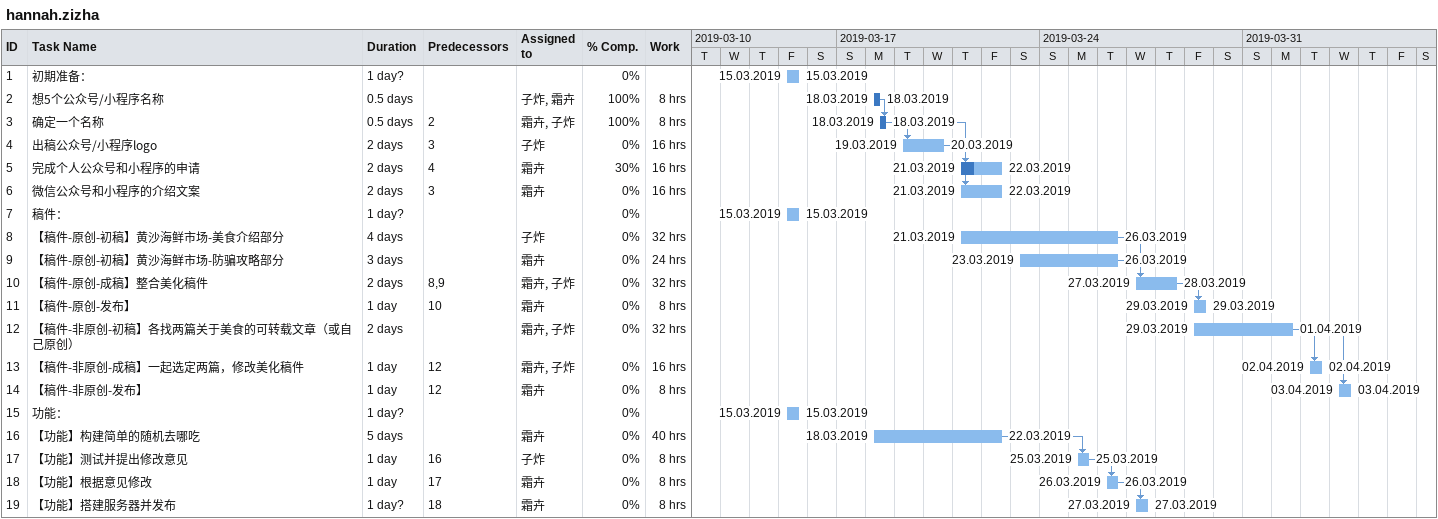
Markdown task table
hannah.zizha

| ID | Task | Duration | Start | Finish | Predecessors | Resources | % complete | Work (h) |
|---|---|---|---|---|---|---|---|---|
| 1 | 初期准备： | 1d? | 2019-03-15 | 2019-03-15 |  |  | 0 |  |
| 2 | 想5个公众号/小程序名称 | 0.5d | 2019-03-18 | 2019-03-18 |  | 子炸, 霜卉 | 100 | 8 |
| 3 | 确定一个名称 | 0.5d | 2019-03-18 | 2019-03-18 | 2 | 霜卉, 子炸 | 100 | 8 |
| 4 | 出稿公众号/小程序logo | 2d | 2019-03-19 | 2019-03-20 | 3 | 子炸 | 0 | 16 |
| 5 | 完成个人公众号和小程序的申请 | 2d | 2019-03-21 | 2019-03-22 | 4 | 霜卉 | 30 | 16 |
| 6 | 微信公众号和小程序的介绍文案 | 2d | 2019-03-21 | 2019-03-22 | 3 | 霜卉 | 0 | 16 |
| 7 | 稿件： | 1d? | 2019-03-15 | 2019-03-15 |  |  | 0 |  |
| 8 | 【稿件-原创-初稿】黄沙海鲜市场-美食介绍部分 | 4d | 2019-03-21 | 2019-03-26 |  | 子炸 | 0 | 32 |
| 9 | 【稿件-原创-初稿】黄沙海鲜市场-防骗攻略部分 | 3d | 2019-03-23 | 2019-03-26 |  | 霜卉 | 0 | 24 |
| 10 | 【稿件-原创-成稿】整合美化稿件 | 2d | 2019-03-27 | 2019-03-28 | 8, 9 | 霜卉, 子炸 | 0 | 32 |
| 11 | 【稿件-原创-发布】 | 1d | 2019-03-29 | 2019-03-29 | 10 | 霜卉 | 0 | 8 |
| 12 | 【稿件-非原创-初稿】各找两篇关于美食的可转载文章（或自己原创） | 2d | 2019-03-29 | 2019-04-01 |  | 霜卉, 子炸 | 0 | 32 |
| 13 | 【稿件-非原创-成稿】一起选定两篇，修改美化稿件 | 1d | 2019-04-02 | 2019-04-02 | 12 | 霜卉, 子炸 | 0 | 16 |
| 14 | 【稿件-非原创-发布】 | 1d | 2019-04-03 | 2019-04-03 | 12 | 霜卉 | 0 | 8 |
| 15 | 功能： | 1d? | 2019-03-15 | 2019-03-15 |  |  | 0 |  |
| 16 | 【功能】构建简单的随机去哪吃 | 5d | 2019-03-18 | 2019-03-22 |  | 霜卉 | 0 | 40 |
| 17 | 【功能】测试并提出修改意见 | 1d | 2019-03-25 | 2019-03-25 | 16 | 子炸 | 0 | 8 |
| 18 | 【功能】根据意见修改 | 1d | 2019-03-26 | 2019-03-26 | 17 | 霜卉 | 0 | 8 |
| 19 | 【功能】搭建服务器并发布 | 1d? | 2019-03-27 | 2019-03-27 | 18 | 霜卉 | 0 | 8 |
